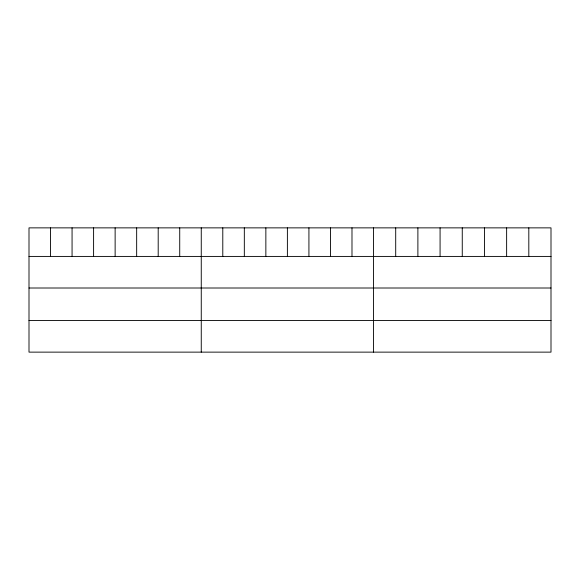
<?xml version="1.0" encoding="UTF-8"?>
<svg xmlns="http://www.w3.org/2000/svg" width="580" height="580" viewBox="0 0 580 580"><rect width="100%" height="100%" fill="white"/><g stroke="black" fill="none" stroke-linecap="round" stroke-linejoin="round"><path stroke-width="0.87" d="M551 256.418L551 352.132L29 352.132L29 227.868L551 227.868L551 256.418L29 256.418M29 288.006L551 288.006M29 320.544L551 320.544M528.815 227.868L528.815 256.418M506.63 227.868L506.63 256.418M484.445 227.868L484.445 256.418M462.26 227.868L462.26 256.418M440.075 227.868L440.075 256.418M417.89 227.868L417.89 256.418M395.705 227.868L395.705 256.418M373.52 227.868L373.52 352.132M351.988 227.868L351.988 256.418M330.455 227.868L330.455 256.418M308.923 227.868L308.923 256.418M287.39 227.868L287.39 256.418M265.857 227.868L265.857 256.418M244.325 227.868L244.325 256.418M222.792 227.868L222.792 256.418M201.26 227.868L201.26 352.132M179.727 227.868L179.727 256.418M158.195 227.868L158.195 256.418M136.662 227.868L136.662 256.418M115.13 227.868L115.13 256.418M93.597 227.868L93.597 256.418M72.065 227.868L72.065 256.418M50.532 227.868L50.532 256.418"/></g></svg>
